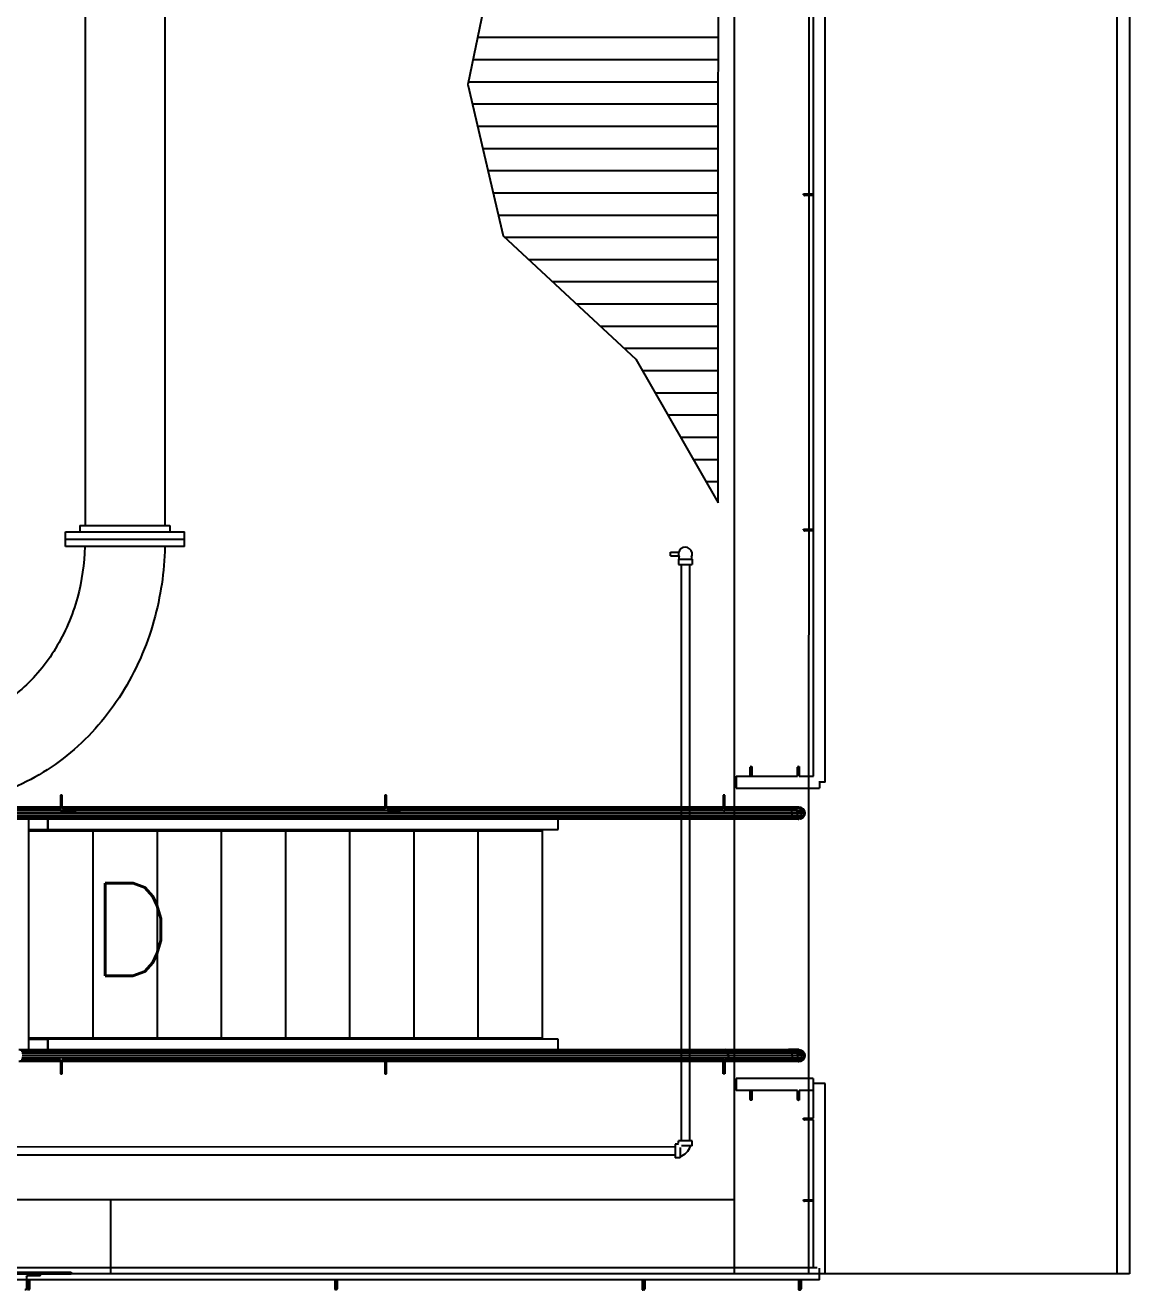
# Model space of a CAD drawing. Header units: metres. Extents: x 0 to 63075, y 0 to 44550.
# Drawn here: x 60733 to 61405, y 36471 to 37241 of the extents above; entities that cross this region are included whole.
import ezdxf
from ezdxf.enums import TextEntityAlignment as Align

# ---------------------------------------------------------------- set-up
doc = ezdxf.new("R2010")
doc.units = ezdxf.units.M
doc.header["$LTSCALE"] = 75
for name, color, linetype in [('GSB', 7, 'Continuous'), ('ML6', 1, 'Continuous'), ('SL1', 8, 'Continuous')]:
    doc.layers.add(name, color=color, linetype=linetype)
doc.styles.add('txt.shx-b', font='txt.shx')

# ---------------------------------------------------------------- blocks, each defined once
blk = doc.blocks.new('A$C6bae614f')
at = {"layer": 'SL1'}
h = blk.add_hatch(dxfattribs=at)
h.set_pattern_fill('_USER', color=256, scale=90, angle=-0.0019, style=0, pattern_type=0)
h.set_pattern_definition([(359.99813, (326091.565, -18363.04), (0.00294, 90), [])])
h.paths.add_polyline_path([(421403.5, 20876), (421403.6, 24370.1), (421016.8, 23594.6), (420515, 23185.8), (420389, 22570.8), (420531.6, 21958.5), (421068.7, 21459)])
for p, q in [((421469.5, 17752.7), (421470.6, 50902.7)), ((421770.6, 50902.7), (421769.5, 17752.7)), ((423019.5, 17752.7), (423020.6, 50902.7)), ((423070.6, 50902.6), (423069.5, 17752.6)), ((421788.7, 19768.7), (421789, 30371.3)), ((421836.9, 19744.6), (421837.3, 30371.3)), ((418837.3, 23577.2), (418837.3, 20784.5)), ((419161.2, 23577.2), (419161.1, 20784.5)), ((421749.2, 22127.8), (421788.7, 22127.8)), ((421749.2, 22124.6), (421749.2, 22127.8)), ((421788.7, 22121.5), (421752.3, 22121.5)), ((418757.9, 20698.7), (418757.9, 20759.1)), ((418757.9, 20759.1), (419240.5, 20759.1)), ((418816.6, 20784.5), (419181.7, 20784.5)), ((418816.6, 20784.5), (418816.6, 20759.1)), ((419181.7, 20784.5), (419181.7, 20759.1)), ((419240.5, 20698.7), (419240.5, 20759.1)), ((421749.1, 20769.5), (421788.7, 20769.5)), ((421749.1, 20766.3), (421749.1, 20769.5)), ((421788.7, 20763.1), (421752.3, 20763.1)), ((418757.9, 20728.9), (419240.5, 20728.9)), ((419240.5, 20698.7), (418757.9, 20698.7)), ((421209.6, 20676), (421242.8, 20676)), ((421209.6, 20661), (421209.6, 20676)), ((421209.6, 20661), (421242.8, 20661)), ((421241.8, 20647.7), (421297.4, 20647.7)), ((421241.8, 20647.7), (421241.8, 20627.1)), ((421245, 20647.7), (421245, 20663)), ((421294.3, 20663), (421294.3, 20647.7)), ((421297.4, 20647.7), (421297.4, 20627.1)), ((421241.8, 20627.1), (421297.4, 20627.1)), ((421252.9, 20627.1), (421252.8, 18291.1)), ((421286.3, 20627.1), (421286.2, 18291.1)), ((421532.7, 19768.7), (421532.7, 19805.1)), ((421535.9, 19808.3), (421539.1, 19808.3)), ((421539.1, 19808.3), (421539.1, 19768.7)), ((421724.8, 19768.7), (421724.8, 19805.1)), ((421728, 19808.3), (421731.1, 19808.3)), ((421731.1, 19808.3), (421731.1, 19768.7)), ((421475.6, 19768.7), (421475.6, 19720.5)), ((421475.6, 19768.7), (421724.8, 19768.7)), ((421731.1, 19768.7), (421788.7, 19768.7)), ((421812.8, 19748.6), (421812.8, 19720.5)), ((421836.9, 19744.6), (421812.8, 19744.6)), ((418737.8, 19692.3), (418737.8, 19628.8)), ((418744.2, 19692.3), (418737.8, 19692.3)), ((418744.2, 19642.8), (418744.2, 19692.3)), ((420058.3, 19692.3), (420052, 19692.3)), ((420052, 19692.3), (420052, 19637)), ((420058.3, 19642.8), (420058.3, 19692.3)), ((421429.7, 19692.2), (421423.3, 19692.2)), ((421423.3, 19692.2), (421423.3, 19642.7)), ((421429.7, 19643.1), (421429.7, 19692.2)), ((421429.7, 19628.7), (421429.7, 19692.2)), ((421475.6, 19720.5), (421812.8, 19720.5)), ((418737.8, 19643.1), (418523.7, 19643.2)), ((418737.8, 19641.3), (418529, 19641.3)), ((418737.8, 19636), (418533.5, 19636)), ((421699.9, 19628), (418536.6, 19628.1)), ((418737.8, 19628.8), (418801.3, 19628.8)), ((420052, 19643.1), (418744.2, 19643.1)), ((420052, 19641.2), (418744.3, 19641.3)), ((420054.8, 19636), (418748.4, 19636)), ((418801.3, 19635.2), (418751.8, 19635.2)), ((418801.3, 19628.8), (418801.3, 19635.2)), ((421423.3, 19643.1), (420058.3, 19643.1)), ((421423.2, 19641.2), (420058.5, 19641.2)), ((421419.1, 19635.9), (420062.6, 19636)), ((420063.2, 19628.8), (420115.5, 19628.8)), ((420115.5, 19635.1), (420066, 19635.1)), ((420115.5, 19628.8), (420115.5, 19635.1)), ((421424.5, 19628.7), (421429.7, 19628.7)), ((421687, 19643.1), (421429.7, 19643.1)), ((421692.4, 19641.2), (421429.7, 19641.2)), ((421696.9, 19635.9), (421429.7, 19635.9)), ((421687, 19643.1), (421692.4, 19641.2)), ((421704.8, 19643.1), (421687, 19643.1)), ((421692.4, 19641.2), (421696.9, 19635.9)), ((421711.9, 19641.2), (421692.4, 19641.2)), ((421696.9, 19635.9), (421699.9, 19628)), ((421717.8, 19635.9), (421696.9, 19635.9)), ((421699.9, 19628), (421701, 19618.6)), ((421721.8, 19628), (421699.9, 19628)), ((421704.8, 19643.1), (421711.9, 19641.2)), ((421718.4, 19643.1), (421704.8, 19643.1)), ((421726.6, 19641.2), (421711.9, 19641.2)), ((421711.9, 19641.2), (421717.8, 19635.9)), ((421717.8, 19635.9), (421721.8, 19628)), ((421733.7, 19635.9), (421717.8, 19635.9)), ((421726.8, 19643.1), (421718.4, 19643.1)), ((421718.4, 19643.1), (421726.6, 19641.2)), ((421721.8, 19628), (421723.2, 19618.6)), ((421721.8, 19628), (421738.4, 19628)), ((421735.9, 19641.2), (421726.6, 19641.2)), ((421726.6, 19641.2), (421733.7, 19635.9)), ((421726.8, 19643.1), (421729.7, 19643.1)), ((421726.8, 19643.1), (421735.9, 19641.2)), ((421729.7, 19643.2), (421729, 19643.1)), ((421739, 19641.3), (421729.7, 19643.2)), ((421729.7, 19643.2), (421729.7, 19643.1)), ((421729.7, 19643.1), (421739, 19641.2)), ((421743.6, 19635.9), (421733.7, 19635.9)), ((421733.7, 19635.9), (421738.4, 19628)), ((421735.9, 19641.2), (421739, 19641.2)), ((421735.9, 19641.2), (421743.6, 19635.9)), ((421738.4, 19628), (421740, 19618.7)), ((421738.4, 19628), (421748.7, 19628)), ((421746.9, 19636), (421739, 19641.3)), ((421739, 19641.3), (421739, 19641.2)), ((421739, 19641.2), (421746.9, 19635.9)), ((421743.6, 19635.9), (421748.7, 19628)), ((421743.6, 19635.9), (421746.9, 19635.9)), ((421752.2, 19628.1), (421746.9, 19636)), ((421746.9, 19636), (421746.9, 19635.9)), ((421746.9, 19635.9), (421752.2, 19628)), ((421748.7, 19628), (421752.2, 19628)), ((421748.7, 19628), (421750.5, 19618.7)), ((421754.1, 19618.8), (421752.2, 19628.1)), ((421752.2, 19628.1), (421752.2, 19628)), ((421752.2, 19628), (421754.1, 19618.7)), ((421687, 19594.3), (418523.6, 19594.4)), ((421692.4, 19596.1), (418529, 19596.2)), ((421696.9, 19601.4), (418533.5, 19601.5)), ((421699.9, 19609.3), (418536.6, 19609.4)), ((421701, 19618.6), (418537.6, 19618.8)), ((418609.6, 18661.2), (418609.7, 19594.4)), ((418686.7, 19594.3), (418686.7, 19552.8)), ((418686.7, 19552.8), (418686.7, 19594.3)), ((420753.9, 19552.7), (420753.9, 19594.3)), ((421692.4, 19596.1), (421687, 19594.3)), ((421704.8, 19594.3), (421687, 19594.3)), ((421696.9, 19601.4), (421692.4, 19596.1)), ((421711.9, 19596.1), (421692.4, 19596.1)), ((421699.9, 19609.3), (421696.9, 19601.4)), ((421717.8, 19601.4), (421696.9, 19601.4)), ((421701, 19618.6), (421699.9, 19609.3)), ((421721.8, 19609.3), (421699.9, 19609.3)), ((421723.2, 19618.6), (421701, 19618.6)), ((421711.9, 19596.1), (421704.8, 19594.3)), ((421718.4, 19594.3), (421704.8, 19594.3)), ((421717.8, 19601.4), (421711.9, 19596.1)), ((421726.6, 19596.1), (421711.9, 19596.1)), ((421721.8, 19609.3), (421717.8, 19601.4)), ((421733.7, 19601.4), (421717.8, 19601.4)), ((421726.6, 19596.1), (421718.4, 19594.3)), ((421726.8, 19594.3), (421718.4, 19594.3)), ((421723.2, 19618.6), (421721.8, 19609.3)), ((421738.4, 19609.3), (421721.8, 19609.3)), ((421740, 19618.7), (421723.2, 19618.6)), ((421733.7, 19601.4), (421726.6, 19596.1)), ((421735.9, 19596.1), (421726.6, 19596.1)), ((421735.9, 19596.1), (421726.8, 19594.3)), ((421726.8, 19594.3), (421729.7, 19594.3)), ((421739, 19596.1), (421729.7, 19594.3)), ((421738.4, 19609.3), (421733.7, 19601.4)), ((421743.6, 19601.4), (421733.7, 19601.4)), ((421743.6, 19601.4), (421735.9, 19596.1)), ((421735.9, 19596.1), (421739, 19596.1)), ((421740, 19618.7), (421738.4, 19609.3)), ((421748.7, 19609.3), (421738.4, 19609.3)), ((421746.9, 19601.4), (421739, 19596.1)), ((421750.5, 19618.7), (421740, 19618.7)), ((421748.7, 19609.3), (421743.6, 19601.4)), ((421743.6, 19601.4), (421746.9, 19601.4)), ((421752.2, 19609.3), (421746.9, 19601.4)), ((421750.5, 19618.7), (421748.7, 19609.3)), ((421748.7, 19609.3), (421752.2, 19609.3)), ((421750.5, 19618.7), (421754.1, 19618.7)), ((421754.1, 19618.7), (421752.2, 19609.3)), ((421754.1, 19618.8), (421754.1, 19618.7)), ((418609.7, 19552.8), (418686.7, 19552.8)), ((420689.7, 19547.7), (418609.7, 19547.8)), ((418609.7, 19547.8), (420689.7, 19547.7)), ((418686.7, 19552.8), (420753.9, 19552.7)), ((418869.7, 19547.8), (418869.6, 18702.8)), ((418869.7, 19552.8), (418869.7, 19547.8)), ((419129.7, 19547.8), (419129.6, 18702.8)), ((419129.7, 19552.8), (419129.7, 19547.8)), ((419389.7, 19547.8), (419389.6, 18702.8)), ((419389.7, 19552.8), (419389.7, 19547.8)), ((419649.7, 19547.8), (419649.6, 18702.8)), ((419649.7, 19552.8), (419649.7, 19547.8)), ((419909.7, 19547.8), (419909.6, 18702.8)), ((419909.7, 19552.8), (419909.7, 19547.8)), ((420169.7, 19547.7), (420169.6, 18702.7)), ((420169.7, 19552.7), (420169.7, 19547.7)), ((420429.7, 19547.7), (420429.6, 18702.7)), ((420429.7, 19552.7), (420429.7, 19547.7)), ((420689.7, 19547.7), (420689.6, 18707.7)), ((420689.7, 19552.7), (420689.7, 19547.7)), ((420689.6, 18707.7), (418609.6, 18707.8)), ((418609.6, 18702.8), (418686.7, 18702.8)), ((420753.9, 18702.7), (418686.7, 18702.8)), ((418686.7, 18702.8), (418686.7, 18661.2)), ((418686.7, 18661.2), (418686.7, 18702.8)), ((420689.6, 18707.7), (420689.6, 18702.7)), ((420753.9, 18661.2), (420753.9, 18702.7)), ((418568.8, 18661.2), (421429.2, 18661.1)), ((421434.6, 18659.3), (418574.2, 18659.4)), ((421439.2, 18654), (418578.7, 18654.1)), ((421434.6, 18659.3), (421429.2, 18661.1)), ((421429.6, 18661), (421430.1, 18661.1)), ((421430.1, 18661.1), (421688.3, 18661.1)), ((421430.1, 18661.1), (421435.6, 18659.3)), ((421435.6, 18659.3), (421434.6, 18659.3)), ((421439.2, 18654), (421434.6, 18659.3)), ((421435.6, 18659.3), (421440.2, 18654)), ((421693.8, 18659.3), (421435.6, 18659.3)), ((421440.2, 18654), (421439.2, 18654)), ((421439.2, 18654), (421442.2, 18646.1)), ((421698.5, 18654), (421440.2, 18654)), ((421440.2, 18654), (421443.3, 18646.1)), ((421705.6, 18661.1), (421688.3, 18661.1)), ((421688.3, 18661.1), (421693.8, 18659.3)), ((421693.8, 18659.3), (421698.5, 18654)), ((421712.7, 18659.3), (421693.8, 18659.3)), ((421698.5, 18654), (421701.6, 18646.1)), ((421718.7, 18654), (421698.5, 18654)), ((421718.7, 18661.1), (421705.6, 18661.1)), ((421705.6, 18661.1), (421712.7, 18659.3)), ((421727, 18659.3), (421712.7, 18659.3)), ((421712.7, 18659.3), (421718.7, 18654)), ((421726.9, 18661.1), (421718.7, 18661.1)), ((421718.7, 18661.1), (421727, 18659.3)), ((421734.1, 18654), (421718.7, 18654)), ((421718.7, 18654), (421722.8, 18646.1)), ((421729.6, 18661.1), (421726.9, 18661.1)), ((421726.9, 18661.1), (421735.9, 18659.3)), ((421727, 18659.3), (421734.1, 18654)), ((421735.9, 18659.3), (421727, 18659.3)), ((421729.6, 18661.1), (421739, 18659.3)), ((421734.1, 18654), (421738.8, 18646.1)), ((421743.6, 18654), (421734.1, 18654)), ((421735.9, 18659.3), (421739, 18659.3)), ((421735.9, 18659.3), (421743.6, 18654)), ((421739, 18659.3), (421746.9, 18654)), ((421743.6, 18654), (421746.9, 18654)), ((421743.6, 18654), (421748.8, 18646.1)), ((421746.9, 18654), (421752.2, 18646.1)), ((418737.8, 18612.4), (418568.8, 18612.4)), ((418737.8, 18614.3), (418574.2, 18614.3)), ((418737.8, 18619.6), (418578.7, 18619.6)), ((421442.2, 18646.1), (418581.8, 18646.2)), ((421442.2, 18627.4), (418581.8, 18627.5)), ((421443.3, 18636.7), (418582.9, 18636.8)), ((418737.8, 18620.8), (418737.8, 18563.2)), ((418744.1, 18563.2), (418744.1, 18612.7)), ((420052, 18612.4), (418744.1, 18612.4)), ((421423.1, 18614.2), (418744.3, 18614.3)), ((418801.3, 18626.7), (418744.6, 18626.7)), ((421427, 18619.5), (418748.4, 18619.6)), ((418751.8, 18620.4), (418801.3, 18620.4)), ((418801.3, 18620.4), (418801.3, 18626.7)), ((420052, 18612.4), (420052, 18563.2)), ((420058.3, 18563.2), (420058.3, 18612.7)), ((421423.3, 18612.3), (420058.3, 18612.4)), ((420082.6, 18620.4), (420115.5, 18620.4)), ((420115.5, 18626.7), (420089.9, 18626.7)), ((420115.5, 18620.4), (420115.5, 18626.7)), ((421423.3, 18563.2), (421423.3, 18612.7)), ((421429.6, 18621.8), (421429.6, 18563.2)), ((421439.2, 18619.5), (421429.6, 18619.5)), ((421434.6, 18614.2), (421429.6, 18614.2)), ((421434.6, 18614.2), (421429.6, 18612.5)), ((421429.6, 18563.2), (421429.6, 18612.3)), ((421429.6, 18612.3), (421430.1, 18612.3)), ((421435.6, 18614.2), (421430.1, 18612.3)), ((421688.3, 18612.3), (421430.1, 18612.3)), ((421439.2, 18619.5), (421434.6, 18614.2)), ((421435.6, 18614.2), (421434.6, 18614.2)), ((421440.2, 18619.5), (421435.6, 18614.2)), ((421693.8, 18614.2), (421435.6, 18614.2)), ((421439.2, 18619.5), (421442.2, 18627.4)), ((421440.2, 18619.5), (421439.2, 18619.5)), ((421441.1, 18621.8), (421440, 18621.8)), ((421443.3, 18627.4), (421440.2, 18619.5)), ((421698.5, 18619.5), (421440.2, 18619.5)), ((421443.3, 18636.7), (421442.2, 18646.1)), ((421442.2, 18646.1), (421443.3, 18646.1)), ((421443.3, 18646.1), (421442.2, 18646.1)), ((421443.3, 18636.7), (421442.2, 18627.4)), ((421442.2, 18627.4), (421443.3, 18627.4)), ((421701.6, 18646.1), (421443.3, 18646.1)), ((421443.3, 18646.1), (421444.4, 18636.7)), ((421444.4, 18636.7), (421443.3, 18636.7)), ((421444.4, 18636.7), (421443.3, 18627.4)), ((421701.6, 18627.4), (421443.3, 18627.4)), ((421702.7, 18636.7), (421444.4, 18636.7)), ((421693.8, 18614.2), (421688.3, 18612.3)), ((421705.6, 18612.3), (421688.3, 18612.3)), ((421698.5, 18619.5), (421693.8, 18614.2)), ((421712.7, 18614.2), (421693.8, 18614.2)), ((421701.6, 18627.4), (421698.5, 18619.5)), ((421718.7, 18619.5), (421698.5, 18619.5)), ((421722.8, 18646.1), (421701.6, 18646.1)), ((421701.6, 18646.1), (421702.7, 18636.7)), ((421702.7, 18636.7), (421701.6, 18627.4)), ((421722.8, 18627.4), (421701.6, 18627.4)), ((421724.2, 18636.7), (421702.7, 18636.7)), ((421712.7, 18614.2), (421705.6, 18612.3)), ((421718.7, 18612.3), (421705.6, 18612.3)), ((421718.7, 18619.5), (421712.7, 18614.2)), ((421727, 18614.2), (421712.7, 18614.2)), ((421722.8, 18627.4), (421718.7, 18619.5)), ((421734.1, 18619.5), (421718.7, 18619.5)), ((421727, 18614.2), (421718.7, 18612.3)), ((421726.9, 18612.3), (421718.7, 18612.3)), ((421722.8, 18646.1), (421738.8, 18646.1)), ((421722.8, 18646.1), (421724.2, 18636.7)), ((421724.2, 18636.7), (421722.8, 18627.4)), ((421738.8, 18627.4), (421722.8, 18627.4)), ((421740.4, 18636.7), (421724.2, 18636.7)), ((421735.9, 18614.2), (421726.9, 18612.3)), ((421726.9, 18612.3), (421729.6, 18612.3)), ((421734.1, 18619.5), (421727, 18614.2)), ((421735.9, 18614.2), (421727, 18614.2)), ((421729, 18612.3), (421729.6, 18612.2)), ((421739, 18614.2), (421729.6, 18612.3)), ((421729.6, 18612.2), (421739, 18614.1)), ((421729.6, 18612.2), (421729.6, 18612.3)), ((421738.8, 18627.4), (421734.1, 18619.5)), ((421743.6, 18619.5), (421734.1, 18619.5)), ((421743.6, 18619.5), (421735.9, 18614.2)), ((421735.9, 18614.2), (421739, 18614.2)), ((421738.8, 18646.1), (421748.8, 18646.1)), ((421738.8, 18646.1), (421740.4, 18636.7)), ((421740.4, 18636.7), (421738.8, 18627.4)), ((421748.8, 18627.4), (421738.8, 18627.4)), ((421746.9, 18619.5), (421739, 18614.2)), ((421739, 18614.1), (421746.9, 18619.3)), ((421739, 18614.1), (421739, 18614.2)), ((421750.6, 18636.7), (421740.4, 18636.7)), ((421748.8, 18627.4), (421743.6, 18619.5)), ((421743.6, 18619.5), (421746.9, 18619.5)), ((421752.2, 18627.4), (421746.9, 18619.5)), ((421746.9, 18619.3), (421752.2, 18627.3)), ((421746.9, 18619.3), (421746.9, 18619.5)), ((421748.8, 18646.1), (421752.2, 18646.1)), ((421748.8, 18646.1), (421750.6, 18636.7)), ((421750.6, 18636.7), (421748.8, 18627.4)), ((421748.8, 18627.4), (421752.2, 18627.4)), ((421750.6, 18636.7), (421754, 18636.7)), ((421752.2, 18646.1), (421754, 18636.7)), ((421754, 18636.7), (421752.2, 18627.4)), ((421752.2, 18627.3), (421754, 18636.6)), ((421752.2, 18627.3), (421752.2, 18627.4)), ((421754, 18636.6), (421754, 18636.7)), ((418737.8, 18563.2), (418744.1, 18563.2)), ((420052, 18563.2), (420058.3, 18563.2)), ((421429.6, 18563.2), (421423.3, 18563.2)), ((421475.5, 18544), (421475.5, 18495.8)), ((421787.9, 18544), (421475.5, 18544)), ((421724.7, 18495.7), (421475.5, 18495.8)), ((421532.7, 18459.4), (421532.7, 18495.8)), ((421539, 18495.8), (421539, 18456.2)), ((421724.7, 18459.3), (421724.7, 18495.7)), ((421731.1, 18495.7), (421731.1, 18456.2)), ((421787.9, 18495.7), (421731.1, 18495.7)), ((421787.9, 18544), (421787.9, 18495.7)), ((421836.9, 18523.7), (421788.6, 18523.7)), ((421788.6, 18382.8), (421788.6, 18523.7)), ((421836.8, 17752), (421836.9, 18523.7)), ((421539, 18456.2), (421535.8, 18456.2)), ((421731.1, 18456.2), (421727.9, 18456.2)), ((421749, 18382.8), (421788.6, 18382.8)), ((421749, 18379.6), (421749, 18382.8)), ((421788.6, 18376.5), (421752.2, 18376.5)), ((421788.6, 17776.2), (421788.6, 18376.5)), ((421297.3, 18291.1), (421241.7, 18291.1)), ((421241.7, 18281.3), (421241.7, 18291.1)), ((421297.3, 18270.5), (421297.3, 18291.1)), ((421228.1, 18266.4), (418485.9, 18266.5)), ((421228.1, 18277.5), (421228.1, 18221.9)), ((421238, 18277.5), (421228.1, 18277.5)), ((421248.8, 18264.9), (421248.8, 18221.9)), ((421297.3, 18270.5), (421254.3, 18270.5)), ((421228.1, 18233), (418485.9, 18233.1)), ((421248.8, 18221.9), (421228.1, 18221.9)), ((421469.5, 18052.7), (411669.5, 18053)), ((418940.5, 18052.8), (418940.5, 17752.8)), ((421749, 18052.8), (421788.6, 18052.8)), ((421749, 18049.6), (421749, 18052.8)), ((421788.6, 18046.5), (421752.2, 18046.5)), ((421803.8, 17776.2), (418350.7, 17776.3)), ((411979.3, 17760.1), (418780.6, 17759.9)), ((411979.3, 17752.1), (418780.6, 17751.9)), ((421813, 17727.9), (418350.7, 17728)), ((418599.6, 17739.2), (418599.6, 17691.6)), ((418599.9, 17739.2), (418599.9, 17691.6)), ((418604.7, 17728), (418604.7, 17688.4)), ((418605.9, 17745.6), (418653.9, 17745.6)), ((418606.6, 17688.4), (418606.6, 17728)), ((418612.9, 17728), (418612.9, 17691.6)), ((418656.8, 17751.9), (418656.8, 17748.7)), ((418657.1, 17751.9), (418657.1, 17748.7)), ((418780.6, 17759.9), (418780.6, 17751.9)), ((423069.5, 17752.6), (418780.6, 17752.8)), ((419850, 17728), (419850, 17688.4)), ((419852.8, 17688.4), (419852.8, 17728)), ((419859.2, 17728), (419859.2, 17691.6)), ((421095.3, 17727.9), (421095.3, 17688.3)), ((421099.1, 17688.3), (421099.1, 17727.9)), ((421105.4, 17727.9), (421105.4, 17691.5)), ((421728.7, 17727.9), (421728.7, 17688.3)), ((421733, 17727.9), (421733, 17688.3)), ((421739.3, 17727.9), (421739.3, 17691.5)), ((421836.8, 17752), (421813.3, 17752)), ((418593.2, 17688.4), (418596.8, 17688.4)), ((418604.7, 17688.4), (418606.6, 17688.4)), ((418609.8, 17688.4), (418606.6, 17688.4)), ((419850, 17688.4), (419852.8, 17688.4)), ((419856, 17688.4), (419852.8, 17688.4)), ((421095.3, 17688.3), (421099.1, 17688.3)), ((421102.3, 17688.3), (421099.1, 17688.3)), ((421728.7, 17688.3), (421736.2, 17688.3)), ((421736.2, 17688.3), (421733, 17688.3))]:
    blk.add_line(p, q, dxfattribs=at)
blk.add_lwpolyline([(421403.5, 20876), (421403.6, 24370.1), (421016.8, 23594.6), (420515, 23185.8), (420389, 22570.8), (420531.6, 21958.5), (421068.7, 21459)], close=True, dxfattribs=at)
for centre, radius, start, end in [((421752.3, 22124.6), 3.17, 179.9981, 269.9981), ((421752.3, 20766.3), 3.17, 179.9981, 269.9981), ((421269.6, 20668.5), 27.8, 332.3538, 207.6424), ((421535.9, 19805.1), 3.17, 89.9981, 179.9981), ((421728, 19805.1), 3.17, 89.9981, 179.9981), ((418751.8, 19642.8), 7.65, 179.9981, 269.9981), ((420066, 19642.8), 7.65, 179.9981, 269.9981), ((421415.7, 19642.7), 7.65, 279.6241, 359.9981), ((418751.8, 18612.7), 7.65, 89.9981, 179.9981), ((420066, 18612.7), 7.65, 176.731, 179.9981), ((421415.6, 18612.7), 7.65, 359.9981, 38.4852), ((421535.8, 18459.4), 3.17, 179.9981, 269.9981), ((421727.9, 18459.3), 3.17, 179.9981, 269.9981), ((421752.2, 18379.6), 3.17, 179.9981, 269.9981), ((421228.1, 18291.1), 16.8, 305.8452, 324.1511), ((421228.1, 18291.1), 66, 288.1995, 341.7967), ((421752.2, 18049.6), 3.17, 179.9981, 269.9981), ((418606.3, 17739.2), 6.35, 89.9981, 179.9981), ((418653.9, 17748.7), 3.17, 269.998, 359.9981), ((418596.8, 17691.6), 3.17, 269.998, 359.9981)]:
    blk.add_arc(centre, radius, start, end, dxfattribs=at)
for centre, major_axis, ratio, start_param, end_param in [((418605.9, 17739.2), (-6.36, 0), 0.999159, 4.712389, 6.283185), ((418653.6, 17748.7), (-3.17, 0), 0.999159, 1.570796, 3.141593), ((418653.6, 17748.7), (3.17, 0), 0.999159, 4.712389, 6.283185), ((421813, 17752), (0, 24.1), 0.012473, 4.712389, 6.236576), ((421813, 17752), (0, -24.1), 0.012473, 1.570796, 3.094984), ((421813, 17752), (0, 24.1), 0.012473, 3.141593, 4.712389), ((421813, 17752), (0, -24.1), 0.012473, 0, 1.570796), ((418596.4, 17691.6), (-3.17, 0), 0.999159, 1.570796, 3.141592), ((418596.4, 17691.6), (3.17, 0), 0.999159, 4.712389, 6.283185), ((418609.8, 17691.6), (3.17, 0), 0.999159, 4.712389, 6.283185), ((419856, 17691.6), (3.17, 0), 0.999159, 4.712389, 6.283185), ((421102.3, 17691.5), (3.17, 0), 0.999159, 4.712389, 6.283185), ((421736.2, 17691.5), (3.17, 0), 0.999159, 4.712389, 6.283185)]:
    blk.add_ellipse(centre, major_axis=major_axis, ratio=ratio, start_param=start_param, end_param=end_param, dxfattribs=at)
for points, knots in [([(418836.9, 20698.7), (418834.9, 20628.9), (418824.6, 20559.6), (418806.6, 20493.4), (418786.3, 20419), (418756.2, 20348.8), (418718.1, 20286.2), (418679.6, 20222.7), (418632.9, 20167), (418581, 20121.5), (418528.5, 20075.5), (418470.6, 20039.9), (418410.3, 20015.6), (418399.2, 20011.2), (418388.2, 20007.2), (418377, 20003.5)], [4.745196, 4.745196, 4.745196, 4.745196, 5.017563, 5.017563, 5.017563, 5.323796, 5.323796, 5.323796, 5.634211, 5.634211, 5.634211, 5.948371, 5.948371, 5.948371, 6.005702, 6.005702, 6.005702, 6.005702]), ([(419160.8, 20698.7), (419158.7, 20597.2), (419143.8, 20496.1), (419116.5, 20399.1), (419087, 20294.1), (419042.9, 20194), (418985.9, 20103.4), (418928.9, 20012.8), (418858.9, 19931.7), (418778.7, 19864.5), (418698.6, 19797.2), (418608.2, 19743.9), (418512.1, 19707.8), (418473.2, 19693.2), (418433.3, 19681.4), (418392.9, 19672.6)], [4.736424, 4.736424, 4.736424, 4.736424, 5.026548, 5.026548, 5.026548, 5.340708, 5.340708, 5.340708, 5.654867, 5.654867, 5.654867, 5.969026, 5.969026, 5.969026, 6.096156, 6.096156, 6.096156, 6.096156])]:
    blk.add_open_spline(points, degree=3, knots=knots, dxfattribs=at)
at = {"layer": 'SL1', "style": 'txt.shx-b'}
blk.add_text('D', height=375, rotation=359.9981, dxfattribs=at).set_placement((418855, 19335.1), align=Align.TOP_LEFT)
blk = doc.blocks.new('zw$15D4')
at = {"layer": 'ML6', "xscale": 0.2502808837766805, "yscale": 0.2502808837766805, "zscale": 0.2502808837766805}
blk.add_blockref('A$C6bae614f', (-85544.7, -3177.3), dxfattribs=at)

msp = doc.modelspace()

# ---------------------------------------------------------------- block references
at = {"layer": 'GSB', "xscale": 0.6000000000000068, "yscale": 0.6000000000000068, "zscale": 0.6000000000000068}
msp.add_blockref('zw$15D4', (49200, 35721.63), dxfattribs=at)

doc.saveas('drawing.dxf')
